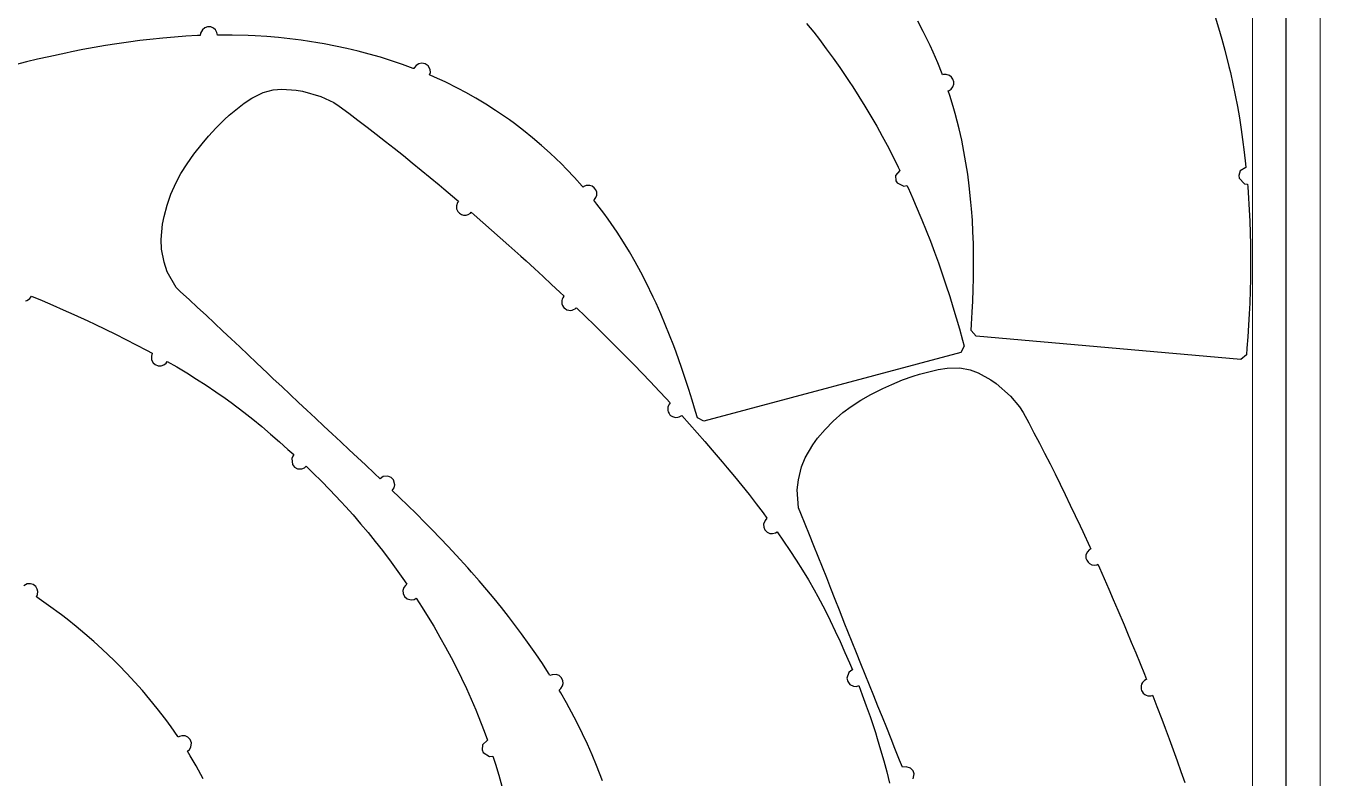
# Model space of a CAD drawing. Header units: millimetres. Extents: x -10628 to 24720, y -21829 to 4032.
# Drawn here: x 9956 to 10720, y -8986 to -8541 of the extents above; entities that cross this region are included whole.
import ezdxf
from ezdxf.enums import TextEntityAlignment as Align
from ezdxf.lldxf.tags import DXFTag

# ---------------------------------------------------------------- set-up
doc = ezdxf.new("R2010")
doc.units = ezdxf.units.MM
doc.layers.add('layer khung van cnc', color=7, linetype='Continuous', lineweight=25, true_color=0xfbf59b)
doc.layers.add('layer mau', color=7, linetype='Continuous')
doc.styles.add('Text Dim', font='arial.ttf')
tags = doc.linetypes.add('KVVIENMAY', pattern='A,46.311228,-10.280676,["KV VIỀN MÁY",Text Dim,S=10.028098,R=0,X=0,Y=-4.346144],-100.988212', length=157.580116).pattern_tags.tags
tags[6] = DXFTag(74, 10)

# ---------------------------------------------------------------- blocks, each defined once
blk = doc.blocks.new('khung van cnc')
at = {"lineweight": 5}
blk.add_lwpolyline([(-193, -99.44), (-193, 2370.56), (-223, 2400.56), (-1463, 2400.56), (-1493, 2370.56), (-1493, -99.44)], close=True, dxfattribs=at)
at = {"color": 1, "linetype": 'KVVIENMAY'}
blk.add_lwpolyline([(-511.88, -84.44), (-213, -84.44), (-213, 2370.56), (-228, 2385.56), (-1458.01, 2385.56), (-1473, 2370.56), (-1473, -84.44), (-1172.83, -84.44)], dxfattribs=at)
at = {"lineweight": 5}
blk.add_lwpolyline([(-513.55, -69.44), (-233, -69.44), (-233, 2370.56), (-1453, 2370.56), (-1453, -69.44), (-1173, -69.44)], dxfattribs=at)
at = {"layer": 'layer mau'}
for tag, p in [('ÁGF', (-518, -155.91)), ('TENFILE', (-518, -268.86)), ('TENFILE', (-518, -381.81)), ('TENFILE', (-518, -494.76))]:
    blk.add_attdef(tag, text='', height=30, dxfattribs=at).set_placement(p, align=Align.MIDDLE_CENTER)

msp = doc.modelspace()

# ---------------------------------------------------------------- linework, layer by layer
for p, q in [((10485.813, -8544.772), (10482.595, -8538.754)), ((10658.136, -8536.151), (10660.132, -8542.673)), ((10050.674, -8547.575), (10043.863, -8548.043)), ((10057.491, -8547.224), (10050.674, -8547.575)), ((10058.996, -8547.174), (10057.491, -8547.224)), ((10059.324, -8545.808), (10058.996, -8547.174)), ((10060.381, -8543.731), (10059.324, -8545.808)), ((10061.817, -8542.572), (10060.381, -8543.731)), ((10063.45, -8542.029), (10061.817, -8542.572)), ((10065.345, -8542.111), (10063.45, -8542.029)), ((10066.958, -8542.814), (10065.345, -8542.111)), ((10068.087, -8543.847), (10066.958, -8542.814)), ((10068.935, -8545.412), (10068.087, -8543.847)), ((10069.229, -8546.919), (10068.935, -8545.412)), ((10071.138, -8546.889), (10069.229, -8546.919)), ((10077.962, -8546.913), (10071.138, -8546.889)), ((10087.425, -8547.164), (10077.962, -8546.913)), ((10091.601, -8547.359), (10087.425, -8547.164)), ((10098.411, -8547.789), (10091.601, -8547.359)), ((10416.973, -8539.974), (10421.205, -8545.249)), ((10421.205, -8545.249), (10424.525, -8549.524)), ((10489.938, -8553.13), (10485.813, -8544.772)), ((10660.132, -8542.673), (10662.024, -8549.226)), ((9996.528, -8554.244), (9989.821, -8555.489)), ((10003.248, -8553.079), (9996.528, -8554.244)), ((10009.983, -8551.997), (10003.248, -8553.079)), ((10016.732, -8551.006), (10009.983, -8551.997)), ((10023.494, -8550.11), (10016.732, -8551.006)), ((10029.427, -8549.407), (10023.494, -8550.11)), ((10037.061, -8548.623), (10029.427, -8549.407)), ((10043.863, -8548.043), (10037.061, -8548.623)), ((10105.21, -8548.358), (10098.411, -8547.789)), ((10111.997, -8549.068), (10105.21, -8548.358)), ((10118.766, -8549.92), (10111.997, -8549.068)), ((10128.44, -8551.392), (10118.766, -8549.92)), ((10132.245, -8552.055), (10128.44, -8551.392)), ((10138.947, -8553.34), (10132.245, -8552.055)), ((10145.619, -8554.773), (10138.947, -8553.34)), ((10152.259, -8556.354), (10145.619, -8554.773)), ((10424.525, -8549.524), (10428.631, -8554.97)), ((10428.631, -8554.97), (10432.651, -8560.48)), ((10491.744, -8557.065), (10489.938, -8553.13)), ((10662.024, -8549.226), (10663.815, -8555.807)), ((9956.503, -8562.741), (9949.884, -8564.382)), ((9963.137, -8561.162), (9956.503, -8562.741)), ((9969.786, -8559.646), (9963.137, -8561.162)), ((9979.728, -8557.504), (9969.786, -8559.646)), ((9983.129, -8556.807), (9979.728, -8557.504)), ((9989.821, -8555.489), (9983.129, -8556.807)), ((10158.861, -8558.084), (10152.259, -8556.354)), ((10165.423, -8559.965), (10158.861, -8558.084)), ((10173.21, -8562.414), (10165.423, -8559.965)), ((10178.409, -8564.184), (10173.21, -8562.414)), ((10432.651, -8560.48), (10436.584, -8566.052)), ((10494.45, -8563.332), (10491.744, -8557.065)), ((10663.815, -8555.807), (10666.233, -8565.413)), ((10184.824, -8566.527), (10178.409, -8564.184)), ((10185.223, -8566.684), (10184.824, -8566.527)), ((10185.66, -8565.947), (10185.223, -8566.684)), ((10186.606, -8564.789), (10185.66, -8565.947)), ((10188.222, -8563.809), (10186.606, -8564.789)), ((10189.965, -8563.496), (10188.222, -8563.809)), ((10191.844, -8563.864), (10189.965, -8563.496)), ((10193.587, -8565.054), (10191.844, -8563.864)), ((10194.791, -8567.202), (10193.587, -8565.054)), ((10194.509, -8570.447), (10194.944, -8568.905)), ((10197.459, -8571.7), (10194.509, -8570.447)), ((10194.944, -8568.905), (10194.791, -8567.202)), ((10436.584, -8566.052), (10442.142, -8574.251)), ((10496.982, -8569.672), (10494.45, -8563.332)), ((10497.248, -8570.397), (10496.982, -8569.672)), ((10497.875, -8570.204), (10497.248, -8570.397)), ((10499.3, -8570.124), (10497.875, -8570.204)), ((10501.334, -8570.758), (10499.3, -8570.124)), ((10666.233, -8565.413), (10667.09, -8569.05)), ((10667.09, -8569.05), (10668.575, -8575.709)), ((10203.664, -8574.539), (10197.459, -8571.7)), ((10211.432, -8578.403), (10203.664, -8574.539)), ((10442.142, -8574.251), (10444.191, -8577.376)), ((10444.191, -8577.376), (10447.864, -8583.125)), ((10502.497, -8571.67), (10501.334, -8570.758)), ((10502.301, -8578.737), (10503.264, -8577.479)), ((10503.39, -8572.979), (10502.497, -8571.67)), ((10503.264, -8577.479), (10503.797, -8575.924)), ((10503.821, -8574.447), (10503.39, -8572.979)), ((10503.797, -8575.924), (10503.821, -8574.447)), ((10668.575, -8575.709), (10669.957, -8582.389)), ((10085.032, -8587.146), (10089.526, -8584.163)), ((10089.526, -8584.163), (10096.342, -8580.808)), ((10096.342, -8580.808), (10102.191, -8579.246)), ((10102.191, -8579.246), (10107.317, -8578.739)), ((10107.317, -8578.739), (10115.806, -8579.379)), ((10115.806, -8579.379), (10119.487, -8580.077)), ((10119.487, -8580.077), (10130.342, -8583.232)), ((10130.342, -8583.232), (10137.911, -8586.779)), ((10215.814, -8580.745), (10211.432, -8578.403)), ((10221.749, -8584.112), (10215.814, -8580.745)), ((10227.586, -8587.646), (10221.749, -8584.112)), ((10447.864, -8583.125), (10451.448, -8588.93)), ((10500.601, -8579.816), (10501.095, -8579.58)), ((10501.523, -8582.549), (10500.601, -8579.816)), ((10501.095, -8579.58), (10502.301, -8578.737)), ((10503.533, -8589.074), (10501.523, -8582.549)), ((10669.957, -8582.389), (10671.237, -8589.09)), ((10076.169, -8594.215), (10085.032, -8587.146)), ((10137.911, -8586.779), (10141.184, -8588.85)), ((10141.184, -8588.85), (10146.891, -8593.041)), ((10146.891, -8593.041), (10152.122, -8597.03)), ((10233.325, -8591.341), (10227.586, -8587.646)), ((10241.555, -8597.029), (10233.325, -8591.341)), ((10451.448, -8588.93), (10454.942, -8594.789)), ((10504.717, -8593.237), (10503.533, -8589.074)), ((10507.034, -8602.27), (10504.717, -8593.237)), ((10671.237, -8589.09), (10672.414, -8595.81)), ((10068.582, -8601.563), (10073.405, -8596.747)), ((10073.405, -8596.747), (10076.169, -8594.215)), ((10152.122, -8597.03), (10157.538, -8601.175)), ((10244.502, -8599.181), (10241.555, -8597.029)), ((10249.934, -8603.316), (10244.502, -8599.181)), ((10454.942, -8594.789), (10458.346, -8600.701)), ((10458.346, -8600.701), (10461.658, -8606.664)), ((10672.414, -8595.81), (10673.486, -8602.546)), ((10060.206, -8611.082), (10063.985, -8606.613)), ((10063.985, -8606.613), (10068.582, -8601.563)), ((10157.538, -8601.175), (10162.935, -8605.335)), ((10162.935, -8605.335), (10168.48, -8609.653)), ((10255.256, -8607.592), (10249.934, -8603.316)), ((10260.46, -8612.008), (10255.256, -8607.592)), ((10461.658, -8606.664), (10464.488, -8611.937)), ((10508.531, -8608.93), (10507.034, -8602.27)), ((10673.486, -8602.546), (10674.342, -8608.469)), ((10674.342, -8608.469), (10675.32, -8616.062)), ((10055.359, -8617.245), (10060.206, -8611.082)), ((10168.48, -8609.653), (10173.661, -8613.741)), ((10173.661, -8613.741), (10178.987, -8617.996)), ((10265.543, -8616.563), (10260.46, -8612.008)), ((10464.488, -8611.937), (10468.004, -8618.738)), ((10509.868, -8615.625), (10508.531, -8608.93)), ((10511.049, -8622.351), (10509.868, -8615.625)), ((10675.32, -8616.062), (10676.085, -8622.839)), ((10047.756, -8628.587), (10051.392, -8622.815)), ((10051.392, -8622.815), (10055.359, -8617.245)), ((10178.987, -8617.996), (10184.289, -8622.284)), ((10184.289, -8622.284), (10189.569, -8626.602)), ((10272.278, -8623.006), (10265.543, -8616.563)), ((10275.321, -8626.086), (10272.278, -8623.006)), ((10468.004, -8618.738), (10471.041, -8624.844)), ((10512.08, -8629.102), (10511.049, -8622.351)), ((10676.085, -8622.839), (10676.303, -8625.048)), ((10044.887, -8633.864), (10047.756, -8628.587)), ((10189.569, -8626.602), (10194.827, -8630.948)), ((10194.827, -8630.948), (10200.064, -8635.319)), ((10280.007, -8631.049), (10275.321, -8626.086)), ((10284.554, -8636.141), (10280.007, -8631.049)), ((10472.001, -8626.846), (10469.503, -8629.834)), ((10469.503, -8629.834), (10469.624, -8632.858)), ((10471.041, -8624.844), (10472.001, -8626.846)), ((10512.966, -8635.873), (10512.08, -8629.102)), ((10672.934, -8627.002), (10672.013, -8629.885)), ((10672.013, -8629.885), (10672.244, -8631.397)), ((10672.244, -8631.397), (10675.437, -8634.639)), ((10676.303, -8625.048), (10672.934, -8627.002)), ((10041.77, -8640.834), (10044.887, -8633.864)), ((10200.064, -8635.319), (10202.905, -8637.707)), ((10202.905, -8637.707), (10210.479, -8644.129)), ((10285.053, -8636.731), (10284.554, -8636.141)), ((10285.575, -8636.335), (10285.053, -8636.731)), ((10286.887, -8635.773), (10285.575, -8636.335)), ((10289.016, -8635.673), (10286.887, -8635.773)), ((10290.421, -8636.132), (10289.016, -8635.673)), ((10291.707, -8637.057), (10290.421, -8636.132)), ((10292.614, -8638.288), (10291.707, -8637.057)), ((10293.097, -8639.685), (10292.614, -8638.288)), ((10469.624, -8632.858), (10470.358, -8634.2)), ((10470.358, -8634.2), (10474.468, -8636.154)), ((10474.468, -8636.154), (10476.203, -8635.765)), ((10476.203, -8635.765), (10476.86, -8637.181)), ((10476.86, -8637.181), (10479.649, -8643.407)), ((10513.994, -8645.597), (10512.966, -8635.873)), ((10675.437, -8634.639), (10677.201, -8634.867)), ((10677.201, -8634.867), (10677.334, -8636.422)), ((10677.334, -8636.422), (10677.826, -8643.226)), ((10039.512, -8647.289), (10041.77, -8640.834)), ((10210.929, -8645.729), (10210.292, -8647.65)), ((10210.479, -8644.129), (10211.51, -8645.012)), ((10211.51, -8645.012), (10210.929, -8645.729)), ((10291.425, -8644.435), (10291.808, -8644.044)), ((10293.226, -8646.688), (10291.425, -8644.435)), ((10291.808, -8644.044), (10292.653, -8642.839)), ((10292.653, -8642.839), (10293.128, -8641.329)), ((10293.128, -8641.329), (10293.097, -8639.685)), ((10297.347, -8652.132), (10293.226, -8646.688)), ((10479.649, -8643.407), (10481.088, -8646.698)), ((10481.088, -8646.698), (10485.005, -8655.957)), ((10514.326, -8649.458), (10513.994, -8645.597)), ((10677.826, -8643.226), (10678.052, -8646.811)), ((10678.052, -8646.811), (10678.566, -8656.851)), ((10036.879, -8658.602), (10037.772, -8653.917)), ((10037.772, -8653.917), (10039.512, -8647.289)), ((10210.292, -8647.65), (10210.416, -8649.479)), ((10210.416, -8649.479), (10211.189, -8651.137)), ((10211.189, -8651.137), (10212.12, -8652.123)), ((10212.12, -8652.123), (10213.351, -8652.853)), ((10213.351, -8652.853), (10214.5, -8653.173)), ((10214.5, -8653.173), (10216.028, -8653.171)), ((10216.028, -8653.171), (10217.336, -8652.779)), ((10217.336, -8652.779), (10218.583, -8651.965)), ((10218.583, -8651.965), (10219.027, -8651.477)), ((10219.027, -8651.477), (10220.818, -8653.024)), ((10220.818, -8653.024), (10225.96, -8657.504)), ((10299.883, -8655.639), (10297.347, -8652.132)), ((10514.811, -8656.263), (10514.326, -8649.458)), ((10036.03, -8667.512), (10036.879, -8658.602)), ((10225.96, -8657.504), (10231.083, -8662.003)), ((10231.083, -8662.003), (10236.188, -8666.524)), ((10305.149, -8663.335), (10299.883, -8655.639)), ((10485.005, -8655.957), (10487.571, -8662.279)), ((10515.173, -8663.075), (10514.811, -8656.263)), ((10678.566, -8656.851), (10678.815, -8663.67)), ((10036.298, -8673.258), (10036.03, -8667.512)), ((10236.188, -8666.524), (10241.275, -8671.064)), ((10308.835, -8669.081), (10305.149, -8663.335)), ((10312.381, -8674.916), (10308.835, -8669.081)), ((10487.571, -8662.279), (10490.06, -8668.632)), ((10490.06, -8668.632), (10492.473, -8675.014)), ((10515.417, -8669.891), (10515.173, -8663.075)), ((10678.815, -8663.67), (10678.982, -8670.491)), ((10037.87, -8680.962), (10036.298, -8673.258)), ((10241.275, -8671.064), (10248.295, -8677.389)), ((10248.295, -8677.389), (10251.396, -8680.204)), ((10315.791, -8680.832), (10312.381, -8674.916)), ((10492.473, -8675.014), (10494.806, -8681.424)), ((10515.549, -8676.709), (10515.417, -8669.891)), ((10515.577, -8680.695), (10515.549, -8676.709)), ((10678.982, -8670.491), (10679.066, -8677.313)), ((10679.066, -8677.313), (10679.066, -8684.135)), ((10039.595, -8686.632), (10037.87, -8680.962)), ((10251.396, -8680.204), (10256.431, -8684.804)), ((10256.431, -8684.804), (10261.447, -8689.424)), ((10319.068, -8686.823), (10315.791, -8680.832)), ((10494.806, -8681.424), (10497.06, -8687.863)), ((10515.502, -8690.347), (10515.577, -8680.695)), ((10679.066, -8684.135), (10678.982, -8690.956)), ((10044.82, -8696.005), (10039.595, -8686.632)), ((10261.447, -8689.424), (10266.444, -8694.064)), ((10322.217, -8692.883), (10319.068, -8686.823)), ((10497.06, -8687.863), (10499.233, -8694.328)), ((10515.338, -8697.165), (10515.502, -8690.347)), ((10678.982, -8690.956), (10678.813, -8697.775)), ((10047.521, -8698.45), (10044.82, -8696.005)), ((10052.56, -8703.05), (10047.521, -8698.45)), ((10266.444, -8694.064), (10271.421, -8698.725)), ((10271.421, -8698.725), (10273.814, -8700.985)), ((10326.508, -8701.668), (10322.217, -8692.883)), ((10499.233, -8694.328), (10501.486, -8701.334)), ((10515.092, -8703.981), (10515.338, -8697.165)), ((10678.813, -8697.775), (10678.533, -8705.128)), ((9956.01, -8703.808), (9956.848, -8703.541)), ((9956.848, -8703.541), (9957.807, -8703.009)), ((9957.807, -8703.009), (9958.45, -8702.467)), ((9958.45, -8702.467), (9959.069, -8701.715)), ((9959.069, -8701.715), (9959.467, -8701.002)), ((9959.467, -8701.002), (9965.778, -8703.681)), ((9965.778, -8703.681), (9972.038, -8706.388)), ((9972.038, -8706.388), (9978.279, -8709.137)), ((10057.574, -8707.675), (10052.56, -8703.05)), ((10062.568, -8712.319), (10057.574, -8707.675)), ((10272.496, -8703.675), (10272.447, -8704.712)), ((10272.447, -8704.712), (10272.585, -8705.626)), ((10272.725, -8702.759), (10272.496, -8703.675)), ((10272.585, -8705.626), (10272.899, -8706.523)), ((10273.084, -8701.969), (10272.725, -8702.759)), ((10272.899, -8706.523), (10273.472, -8707.47)), ((10273.702, -8701.104), (10273.084, -8701.969)), ((10273.472, -8707.47), (10273.993, -8708.05)), ((10273.814, -8700.985), (10273.702, -8701.104)), ((10280.936, -8708), (10281.06, -8707.868)), ((10281.06, -8707.868), (10281.316, -8708.112)), ((10328.141, -8705.183), (10326.508, -8701.668)), ((10330.924, -8711.412), (10328.141, -8705.183)), ((10501.486, -8701.334), (10503.334, -8707.335)), ((10503.334, -8707.335), (10505.275, -8713.872)), ((10514.784, -8710.587), (10515.092, -8703.981)), ((10678.533, -8705.128), (10678.217, -8711.4)), ((9978.279, -8709.137), (9984.501, -8711.929)), ((9984.501, -8711.929), (9992.72, -8715.701)), ((10067.545, -8716.98), (10062.568, -8712.319)), ((10273.993, -8708.05), (10274.441, -8708.428)), ((10274.441, -8708.428), (10275.555, -8709.058)), ((10275.555, -8709.058), (10276.7, -8709.372)), ((10276.7, -8709.372), (10277.578, -8709.425)), ((10277.578, -8709.425), (10278.664, -8709.274)), ((10278.664, -8709.274), (10279.46, -8709)), ((10279.46, -8709), (10280.307, -8708.522)), ((10280.307, -8708.522), (10280.936, -8708)), ((10281.316, -8708.112), (10286.232, -8712.838)), ((10286.232, -8712.838), (10291.95, -8718.39)), ((10333.594, -8717.689), (10330.924, -8711.412)), ((10505.275, -8713.872), (10507.166, -8720.424)), ((10514.395, -8717.602), (10514.784, -8710.587)), ((10678.217, -8711.4), (10677.806, -8718.206)), ((9992.72, -8715.701), (9996.882, -8717.648)), ((9996.882, -8717.648), (10003.039, -8720.578)), ((10003.039, -8720.578), (10009.17, -8723.562)), ((10072.509, -8721.654), (10067.545, -8716.98)), ((10077.463, -8726.338), (10072.509, -8721.654)), ((10291.95, -8718.39), (10295.998, -8722.359)), ((10295.998, -8722.359), (10300.847, -8727.154)), ((10336.155, -8724.01), (10333.594, -8717.689)), ((10507.166, -8720.424), (10509.023, -8726.985)), ((10514.166, -8721.414), (10514.395, -8717.602)), ((10516.975, -8724.67), (10514.166, -8721.414)), ((10677.806, -8718.206), (10677.342, -8725.009)), ((10009.17, -8723.562), (10015.273, -8726.605)), ((10015.273, -8726.605), (10021.345, -8729.711)), ((10021.345, -8729.711), (10027.383, -8732.885)), ((10082.411, -8731.029), (10077.463, -8726.338)), ((10300.847, -8727.154), (10305.672, -8731.973)), ((10338.611, -8730.372), (10336.155, -8724.01)), ((10340, -8734.108), (10338.611, -8730.372)), ((10510.053, -8730.664), (10507.965, -8734.329)), ((10509.023, -8726.985), (10510.053, -8730.664)), ((10673.336, -8738.349), (10516.975, -8724.67)), ((10677.342, -8725.009), (10676.842, -8731.811)), ((10027.383, -8732.885), (10030.672, -8734.657)), ((10030.672, -8734.657), (10030.26, -8736.393)), ((10030.26, -8736.393), (10030.418, -8738.719)), ((10087.356, -8735.721), (10082.411, -8731.029)), ((10092.302, -8740.413), (10087.356, -8735.721)), ((10305.672, -8731.973), (10310.472, -8736.817)), ((10310.472, -8736.817), (10315.245, -8741.687)), ((10343.231, -8743.204), (10340, -8734.108)), ((10507.965, -8734.329), (10356.354, -8774.953)), ((10676.552, -8735.62), (10673.336, -8738.349)), ((10676.842, -8731.811), (10676.552, -8735.62)), ((10030.418, -8738.719), (10031.284, -8740.347)), ((10031.284, -8740.347), (10032.574, -8741.487)), ((10032.574, -8741.487), (10034.35, -8742.154)), ((10034.35, -8742.154), (10036.109, -8742.14)), ((10036.109, -8742.14), (10037.552, -8741.632)), ((10037.552, -8741.632), (10038.946, -8740.525)), ((10038.946, -8740.525), (10039.577, -8739.594)), ((10039.577, -8739.594), (10045.26, -8742.871)), ((10045.26, -8742.871), (10051.122, -8746.37)), ((10098.747, -8746.513), (10092.302, -8740.413)), ((10315.245, -8741.687), (10319.992, -8746.584)), ((10345.409, -8749.667), (10343.231, -8743.204)), ((10483.545, -8747.085), (10494.565, -8744.425)), ((10494.565, -8744.425), (10499.899, -8743.621)), ((10499.899, -8743.621), (10507.494, -8743.461)), ((10507.494, -8743.461), (10513.455, -8744.517)), ((10513.455, -8744.517), (10518.315, -8746.224)), ((10051.122, -8746.37), (10056.925, -8749.964)), ((10056.925, -8749.964), (10062.663, -8753.657)), ((10062.663, -8753.657), (10068.33, -8757.455)), ((10102.211, -8749.78), (10098.747, -8746.513)), ((10107.177, -8754.452), (10102.211, -8749.78)), ((10319.992, -8746.584), (10324.711, -8751.507)), ((10324.711, -8751.507), (10330.244, -8757.356)), ((10347.509, -8756.156), (10345.409, -8749.667)), ((10461.95, -8755.627), (10467.263, -8753.173)), ((10467.263, -8753.173), (10473.564, -8750.539)), ((10473.564, -8750.539), (10479.97, -8748.213)), ((10479.97, -8748.213), (10483.545, -8747.085)), ((10518.315, -8746.224), (10525.738, -8750.392)), ((10525.738, -8750.392), (10528.779, -8752.58)), ((10528.779, -8752.58), (10537.285, -8760.026)), ((10068.33, -8757.455), (10073.919, -8761.362)), ((10073.919, -8761.362), (10077.444, -8763.917)), ((10112.15, -8759.118), (10107.177, -8754.452)), ((10117.128, -8763.778), (10112.15, -8759.118)), ((10330.244, -8757.356), (10334.06, -8761.438)), ((10334.06, -8761.438), (10336.509, -8764.09)), ((10349.479, -8762.469), (10347.509, -8756.156)), ((10449.003, -8762.535), (10454.953, -8759.163)), ((10454.953, -8759.163), (10461.95, -8755.627)), ((10537.285, -8760.026), (10542.645, -8766.44)), ((10077.444, -8763.917), (10084.845, -8769.52)), ((10122.11, -8768.435), (10117.128, -8763.778)), ((10127.093, -8773.09), (10122.11, -8768.435)), ((10335.132, -8766.573), (10335.013, -8767.604)), ((10335.013, -8767.604), (10335.089, -8768.525)), ((10335.089, -8768.525), (10335.342, -8769.441)), ((10335.423, -8765.674), (10335.132, -8766.573)), ((10335.834, -8764.911), (10335.423, -8765.674)), ((10336.509, -8764.09), (10335.834, -8764.911)), ((10351.513, -8769.193), (10349.479, -8762.469)), ((10438.438, -8769.8), (10443.268, -8766.23)), ((10443.268, -8766.23), (10449.003, -8762.535)), ((10542.645, -8766.44), (10544.737, -8769.7)), ((10084.845, -8769.52), (10090.187, -8773.759)), ((10090.187, -8773.759), (10095.458, -8778.09)), ((10132.077, -8777.744), (10127.093, -8773.09)), ((10335.342, -8769.441), (10335.849, -8770.426)), ((10335.849, -8770.426), (10336.33, -8771.039)), ((10336.33, -8771.039), (10336.751, -8771.447)), ((10336.751, -8771.447), (10337.82, -8772.15)), ((10337.82, -8772.15), (10338.941, -8772.541)), ((10338.941, -8772.541), (10339.814, -8772.653)), ((10339.814, -8772.653), (10340.907, -8772.576)), ((10340.907, -8772.576), (10341.72, -8772.357)), ((10341.72, -8772.357), (10342.598, -8771.937)), ((10342.598, -8771.937), (10343.26, -8771.459)), ((10343.26, -8771.459), (10347.848, -8776.554)), ((10347.848, -8776.554), (10352.378, -8781.653)), ((10352.601, -8772.854), (10351.513, -8769.193)), ((10356.354, -8774.953), (10352.601, -8772.854)), ((10427.892, -8779.696), (10432.667, -8774.8)), ((10432.667, -8774.8), (10438.438, -8769.8)), ((10544.737, -8769.7), (10548.137, -8775.91)), ((10548.137, -8775.91), (10551.192, -8781.736)), ((10095.458, -8778.09), (10100.662, -8782.502)), ((10100.662, -8782.502), (10105.946, -8787.106)), ((10136.893, -8782.243), (10132.077, -8777.744)), ((10142.041, -8787.057), (10136.893, -8782.243)), ((10352.378, -8781.653), (10356.872, -8786.782)), ((10423.514, -8784.967), (10427.892, -8779.696)), ((10551.192, -8781.736), (10554.349, -8787.781)), ((10105.946, -8787.106), (10110.9, -8791.528)), ((10110.9, -8791.528), (10114.277, -8794.615)), ((10147.018, -8791.717), (10142.041, -8787.057)), ((10151.992, -8796.382), (10147.018, -8791.717)), ((10356.872, -8786.782), (10361.33, -8791.942)), ((10361.33, -8791.942), (10367.186, -8798.834)), ((10416.19, -8796.552), (10420.725, -8788.835)), ((10420.725, -8788.835), (10423.514, -8784.967)), ((10554.349, -8787.781), (10557.483, -8793.833)), ((10113.711, -8795.516), (10113.113, -8796.886)), ((10113.113, -8796.886), (10113.496, -8800.465)), ((10114.277, -8794.615), (10113.711, -8795.516)), ((10156.562, -8800.676), (10151.992, -8796.382)), ((10367.186, -8798.834), (10370.135, -8802.357)), ((10414.005, -8801.874), (10416.19, -8796.552)), ((10557.483, -8793.833), (10560.683, -8800.09)), ((10113.496, -8800.465), (10114.682, -8801.969)), ((10114.682, -8801.969), (10116.536, -8802.976)), ((10116.536, -8802.976), (10118.997, -8803.066)), ((10118.997, -8803.066), (10120.582, -8802.425)), ((10120.582, -8802.425), (10121.61, -8801.469)), ((10121.61, -8801.469), (10125.827, -8805.531)), ((10125.827, -8805.531), (10130.673, -8810.331)), ((10161.926, -8805.727), (10156.562, -8800.676)), ((10165.211, -8808.836), (10161.926, -8805.727)), ((10370.135, -8802.357), (10374.477, -8807.615)), ((10412.174, -8809.52), (10414.005, -8801.874)), ((10560.683, -8800.09), (10563.651, -8805.984)), ((10563.651, -8805.984), (10566.68, -8812.092)), ((10130.673, -8810.331), (10135.448, -8815.201)), ((10167.147, -8807.582), (10165.211, -8808.836)), ((10169.765, -8807.35), (10167.147, -8807.582)), ((10171.816, -8808.026), (10169.765, -8807.35)), ((10173.251, -8809.461), (10171.816, -8808.026)), ((10172.446, -8815.723), (10173.524, -8814.131)), ((10173.881, -8812.422), (10173.251, -8809.461)), ((10173.524, -8814.131), (10173.881, -8812.422)), ((10374.477, -8807.615), (10378.772, -8812.911)), ((10378.772, -8812.911), (10383.017, -8818.247)), ((10411.341, -8815.387), (10412.174, -8809.52)), ((10566.68, -8812.092), (10569.673, -8818.219)), ((10135.448, -8815.201), (10142.247, -8822.401)), ((10142.247, -8822.401), (10144.769, -8825.16)), ((10176.733, -8819.845), (10172.446, -8815.723)), ((10181.623, -8824.598), (10176.733, -8819.845)), ((10383.017, -8818.247), (10387.208, -8823.629)), ((10412.115, -8826.09), (10411.341, -8815.387)), ((10569.673, -8818.219), (10572.633, -8824.363)), ((10144.769, -8825.16), (10149.31, -8830.25)), ((10186.48, -8829.384), (10181.623, -8824.598)), ((10191.888, -8834.805), (10186.48, -8829.384)), ((10387.208, -8823.629), (10391.338, -8829.057)), ((10391.338, -8829.057), (10393.571, -8832.053)), ((10413.53, -8829.448), (10412.115, -8826.09)), ((10416.152, -8835.747), (10413.53, -8829.448)), ((10572.633, -8824.363), (10575.562, -8830.524)), ((10149.31, -8830.25), (10153.768, -8835.414)), ((10153.768, -8835.414), (10158.144, -8840.648)), ((10196.074, -8839.076), (10191.888, -8834.805)), ((10392.463, -8833.453), (10391.624, -8835.627)), ((10391.624, -8835.627), (10391.721, -8837.469)), ((10391.721, -8837.469), (10392.408, -8839.047)), ((10393.571, -8832.053), (10392.463, -8833.453)), ((10418.743, -8842.057), (10416.152, -8835.747)), ((10575.562, -8830.524), (10578.461, -8836.699)), ((10578.461, -8836.699), (10580.027, -8840.064)), ((10158.144, -8840.648), (10162.437, -8845.951)), ((10200.805, -8843.987), (10196.074, -8839.076)), ((10205.49, -8848.943), (10200.805, -8843.987)), ((10392.408, -8839.047), (10393.735, -8840.402)), ((10393.735, -8840.402), (10395.336, -8841.133)), ((10395.336, -8841.133), (10396.859, -8841.283)), ((10396.859, -8841.283), (10398.59, -8840.869)), ((10398.59, -8840.869), (10399.555, -8840.291)), ((10399.555, -8840.291), (10403.321, -8845.663)), ((10421.306, -8848.377), (10418.743, -8842.057)), ((10580.027, -8840.064), (10584.177, -8849.085)), ((10162.437, -8845.951), (10166.646, -8851.32)), ((10166.646, -8851.32), (10171.834, -8858.183)), ((10210.127, -8853.943), (10205.49, -8848.943)), ((10403.321, -8845.663), (10407.155, -8851.312)), ((10407.155, -8851.312), (10410.895, -8857.021)), ((10423.847, -8854.705), (10421.306, -8848.377)), ((10582.519, -8852.198), (10581.859, -8853.908)), ((10583.908, -8850.726), (10582.519, -8852.198)), ((10584.738, -8850.321), (10583.908, -8850.726)), ((10584.177, -8849.085), (10584.738, -8850.321)), ((10171.834, -8858.183), (10174.811, -8862.252)), ((10216.952, -8861.482), (10210.127, -8853.943)), ((10410.895, -8857.021), (10414.535, -8862.793)), ((10426.37, -8861.039), (10423.847, -8854.705)), ((10581.859, -8853.908), (10581.859, -8855.737)), ((10581.859, -8855.737), (10582.286, -8857.024)), ((10582.286, -8857.024), (10583.093, -8858.205)), ((10583.093, -8858.205), (10583.999, -8858.981)), ((10583.999, -8858.981), (10585.385, -8859.625)), ((10585.385, -8859.625), (10586.736, -8859.822)), ((10586.736, -8859.822), (10588.209, -8859.612)), ((10588.209, -8859.612), (10588.819, -8859.357)), ((10588.819, -8859.357), (10589.788, -8861.517)), ((10174.811, -8862.252), (10178.764, -8867.811)), ((10178.764, -8867.811), (10181.012, -8871.079)), ((10219.257, -8864.078), (10216.952, -8861.482)), ((10223.745, -8869.215), (10219.257, -8864.078)), ((10414.535, -8862.793), (10418.066, -8868.63)), ((10428.88, -8867.377), (10426.37, -8861.039)), ((10431.382, -8873.719), (10428.88, -8867.377)), ((10589.788, -8861.517), (10592.555, -8867.749)), ((10592.555, -8867.749), (10595.296, -8873.993)), ((9957.006, -8870.949), (9954.949, -8872.044)), ((9958.847, -8870.823), (9957.006, -8870.949)), ((9960.496, -8871.315), (9958.847, -8870.823)), ((9962.001, -8872.469), (9960.496, -8871.315)), ((9962.919, -8873.97), (9962.001, -8872.469)), ((9963.251, -8875.463), (9962.919, -8873.97)), ((9963.049, -8877.232), (9963.251, -8875.463)), ((10179.347, -8873.013), (10178.774, -8874.814)), ((10178.774, -8874.814), (10178.88, -8876.582)), ((10180.25, -8871.822), (10179.347, -8873.013)), ((10181.012, -8871.079), (10180.25, -8871.822)), ((10228.176, -8874.401), (10223.745, -8869.215)), ((10232.545, -8879.638), (10228.176, -8874.401)), ((10418.066, -8868.63), (10421.48, -8874.533)), ((10421.48, -8874.533), (10423.595, -8878.338)), ((10433.881, -8880.062), (10431.382, -8873.719)), ((10595.296, -8873.993), (10598.013, -8880.247)), ((9962.425, -8878.635), (9963.049, -8877.232)), ((9964.005, -8879.705), (9962.425, -8878.635)), ((9969.582, -8883.639), (9964.005, -8879.705)), ((9977.19, -8889.273), (9969.582, -8883.639)), ((10178.88, -8876.582), (10179.68, -8878.322)), ((10179.68, -8878.322), (10181.245, -8879.737)), ((10181.245, -8879.737), (10183.617, -8880.401)), ((10183.617, -8880.401), (10185.308, -8880.15)), ((10185.308, -8880.15), (10186.607, -8879.419)), ((10186.607, -8879.419), (10190.098, -8884.848)), ((10236.849, -8884.93), (10232.545, -8879.638)), ((10423.595, -8878.338), (10427.935, -8886.545)), ((10436.381, -8886.405), (10433.881, -8880.062)), ((10598.013, -8880.247), (10600.704, -8886.512)), ((9980.499, -8891.828), (9977.19, -8889.273)), ((10190.098, -8884.848), (10193.696, -8890.644)), ((10193.696, -8890.644), (10196.9, -8895.981)), ((10241.082, -8890.279), (10236.849, -8884.93)), ((10245.24, -8895.687), (10241.082, -8890.279)), ((10427.935, -8886.545), (10430.985, -8892.644)), ((10439.644, -8894.657), (10436.381, -8886.405)), ((10600.704, -8886.512), (10604.394, -8895.211)), ((9985.831, -8896.086), (9980.499, -8891.828)), ((9991.074, -8900.452), (9985.831, -8896.086)), ((10196.9, -8895.981), (10200.619, -8902.407)), ((10248.815, -8900.474), (10245.24, -8895.687)), ((10430.985, -8892.644), (10433.931, -8898.797)), ((10433.931, -8898.797), (10436.783, -8904.995)), ((10441.402, -8899.082), (10439.644, -8894.657)), ((10604.394, -8895.211), (10606.015, -8899.073)), ((9996.226, -8904.926), (9991.074, -8900.452)), ((10001.282, -8909.506), (9996.226, -8904.926)), ((10200.619, -8902.407), (10203.939, -8908.371)), ((10253.31, -8906.694), (10248.815, -8900.474)), ((10436.783, -8904.995), (10439.626, -8911.4)), ((10443.929, -8905.415), (10441.402, -8899.082)), ((10446.465, -8911.745), (10443.929, -8905.415)), ((10606.015, -8899.073), (10608.633, -8905.369)), ((10608.633, -8905.369), (10611.227, -8911.676)), ((10008.362, -8916.261), (10001.282, -8909.506)), ((10203.939, -8908.371), (10207.16, -8914.39)), ((10257.214, -8912.294), (10253.31, -8906.694)), ((10261.024, -8917.958), (10257.214, -8912.294)), ((10439.626, -8911.4), (10442.248, -8917.501)), ((10449.007, -8918.073), (10446.465, -8911.745)), ((10611.227, -8911.676), (10613.795, -8917.994)), ((10011.099, -8918.986), (10008.362, -8916.261)), ((10015.851, -8923.884), (10011.099, -8918.986)), ((10207.16, -8914.39), (10210.279, -8920.462)), ((10210.279, -8920.462), (10213.293, -8926.586)), ((10264.737, -8923.687), (10261.024, -8917.958)), ((10442.248, -8917.501), (10444.004, -8921.727)), ((10444.004, -8921.727), (10443.109, -8922.304)), ((10451.553, -8924.398), (10449.007, -8918.073)), ((10613.795, -8917.994), (10616.336, -8924.322)), ((10020.495, -8928.884), (10015.851, -8923.884)), ((10025.027, -8933.988), (10020.495, -8928.884)), ((10213.293, -8926.586), (10216.199, -8932.762)), ((10265.533, -8924.965), (10264.737, -8923.687)), ((10266.88, -8924.566), (10265.533, -8924.965)), ((10269.208, -8924.443), (10266.88, -8924.566)), ((10270.929, -8925.107), (10269.208, -8924.443)), ((10272.215, -8926.25), (10270.929, -8925.107)), ((10273.092, -8927.932), (10272.215, -8926.25)), ((10273.29, -8929.68), (10273.092, -8927.932)), ((10441.988, -8923.293), (10440.823, -8926.698)), ((10440.823, -8926.698), (10441.262, -8928.563)), ((10441.262, -8928.563), (10442.517, -8930.259)), ((10443.109, -8922.304), (10441.988, -8923.293)), ((10454.103, -8930.723), (10451.553, -8924.398)), ((10615.218, -8929.262), (10614.735, -8930.181)), ((10615.813, -8928.528), (10615.218, -8929.262)), ((10616.472, -8927.965), (10615.813, -8928.528)), ((10616.336, -8924.322), (10617.549, -8927.381)), ((10617.398, -8927.442), (10616.472, -8927.965)), ((10617.549, -8927.381), (10617.398, -8927.442)), ((10029.443, -8939.192), (10025.027, -8933.988)), ((10216.199, -8932.762), (10218.993, -8938.988)), ((10270.87, -8933.699), (10272.029, -8932.691)), ((10271.85, -8935.337), (10270.87, -8933.699)), ((10275.242, -8941.259), (10271.85, -8935.337)), ((10272.029, -8932.691), (10272.96, -8931.174)), ((10272.96, -8931.174), (10273.29, -8929.68)), ((10442.517, -8930.259), (10444.709, -8931.381)), ((10444.709, -8931.381), (10446.417, -8931.47)), ((10446.417, -8931.47), (10447.752, -8931.037)), ((10447.752, -8931.037), (10449.858, -8936.501)), ((10449.858, -8936.501), (10452.221, -8942.899)), ((10456.653, -8937.048), (10454.103, -8930.723)), ((10459.116, -8943.16), (10456.653, -8937.048)), ((10614.474, -8931.067), (10614.38, -8932.013)), ((10614.38, -8932.013), (10614.499, -8933.114)), ((10614.735, -8930.181), (10614.474, -8931.067)), ((10614.499, -8933.114), (10614.726, -8933.86)), ((10614.726, -8933.86), (10614.972, -8934.392)), ((10614.972, -8934.392), (10615.715, -8935.433)), ((10615.715, -8935.433), (10616.621, -8936.202)), ((10616.621, -8936.202), (10617.394, -8936.62)), ((10617.394, -8936.62), (10618.442, -8936.943)), ((10618.442, -8936.943), (10619.279, -8937.031)), ((10619.279, -8937.031), (10620.249, -8936.956)), ((10620.249, -8936.956), (10621.039, -8936.749)), ((10621.039, -8936.749), (10621.208, -8936.681)), ((10621.208, -8936.681), (10621.337, -8937.011)), ((10621.337, -8937.011), (10623.795, -8943.372)), ((10033.739, -8944.497), (10029.443, -8939.192)), ((10038.714, -8950.969), (10033.739, -8944.497)), ((10218.993, -8938.988), (10221.672, -8945.264)), ((10279.756, -8949.581), (10275.242, -8941.259)), ((10452.221, -8942.899), (10454.491, -8949.331)), ((10461.747, -8949.698), (10459.116, -8943.16)), ((10623.795, -8943.372), (10626.63, -8950.82)), ((10041.958, -8955.401), (10038.714, -8950.969)), ((10221.672, -8945.264), (10223.121, -8948.797)), ((10223.121, -8948.797), (10226.677, -8957.959)), ((10281.675, -8953.294), (10279.756, -8949.581)), ((10454.491, -8949.331), (10457.61, -8958.73)), ((10464.288, -8956.026), (10461.747, -8949.698)), ((10626.63, -8950.82), (10628.623, -8956.128)), ((10045.868, -8960.999), (10041.958, -8955.401)), ((10226.677, -8957.959), (10228.614, -8963.304)), ((10284.708, -8959.406), (10281.675, -8953.294)), ((10287.615, -8965.58), (10284.708, -8959.406)), ((10457.61, -8958.73), (10458.73, -8962.296)), ((10466.825, -8962.356), (10464.288, -8956.026)), ((10628.623, -8956.128), (10630.991, -8962.523)), ((10046.105, -8961.357), (10045.868, -8960.999)), ((10046.886, -8961.004), (10046.105, -8961.357)), ((10048.324, -8960.598), (10046.886, -8961.004)), ((10050.211, -8960.722), (10048.324, -8960.598)), ((10051.818, -8961.466), (10050.211, -8960.722)), ((10053.146, -8962.845), (10051.818, -8961.466)), ((10052.794, -8968.753), (10053.645, -8967.269)), ((10053.892, -8964.819), (10053.146, -8962.845)), ((10053.645, -8967.269), (10053.892, -8964.819)), ((10225.731, -8965.974), (10225.467, -8968.988)), ((10228.614, -8963.304), (10225.731, -8965.974)), ((10290.393, -8971.811), (10287.615, -8965.58)), ((10458.73, -8962.296), (10460.693, -8968.829)), ((10469.152, -8968.179), (10466.825, -8962.356)), ((10630.991, -8962.523), (10633.327, -8968.929)), ((10051.554, -8969.766), (10052.794, -8968.753)), ((10053.251, -8972.484), (10051.554, -8969.766)), ((10056.705, -8978.369), (10053.251, -8972.484)), ((10225.467, -8968.988), (10226.024, -8970.412)), ((10226.024, -8970.412), (10229.852, -8972.874)), ((10229.852, -8972.874), (10231.816, -8972.69)), ((10231.816, -8972.69), (10233.308, -8977.323)), ((10293.04, -8978.1), (10290.393, -8971.811)), ((10460.693, -8968.829), (10462.552, -8975.393)), ((10471.878, -8975.024), (10469.152, -8968.179)), ((10473.542, -8979.229), (10471.878, -8975.024)), ((10633.327, -8968.929), (10635.629, -8975.348)), ((10060.853, -8985.989), (10056.705, -8978.369)), ((10233.308, -8977.323), (10235.291, -8983.853)), ((10296.602, -8987.214), (10293.04, -8978.1)), ((10462.552, -8975.393), (10464.306, -8981.986)), ((10464.306, -8981.986), (10465.956, -8988.606)), ((10475.826, -8978.911), (10473.542, -8979.229)), ((10478.298, -8979.807), (10475.826, -8978.911)), ((10479.87, -8981.287), (10478.298, -8979.807)), ((10480.564, -8983.193), (10479.87, -8981.287)), ((10635.629, -8975.348), (10637.898, -8981.779)), ((10637.898, -8981.779), (10640.13, -8988.223)), ((10235.291, -8983.853), (10237.165, -8990.415)), ((10479.884, -8986.143), (10480.564, -8983.193))]:
    msp.add_line(p, q)

# ---------------------------------------------------------------- block references
at = {"layer": 'layer khung van cnc'}
msp.add_blockref('khung van cnc', (10913.07, -10598.689), dxfattribs=at)

doc.saveas('drawing.dxf')
